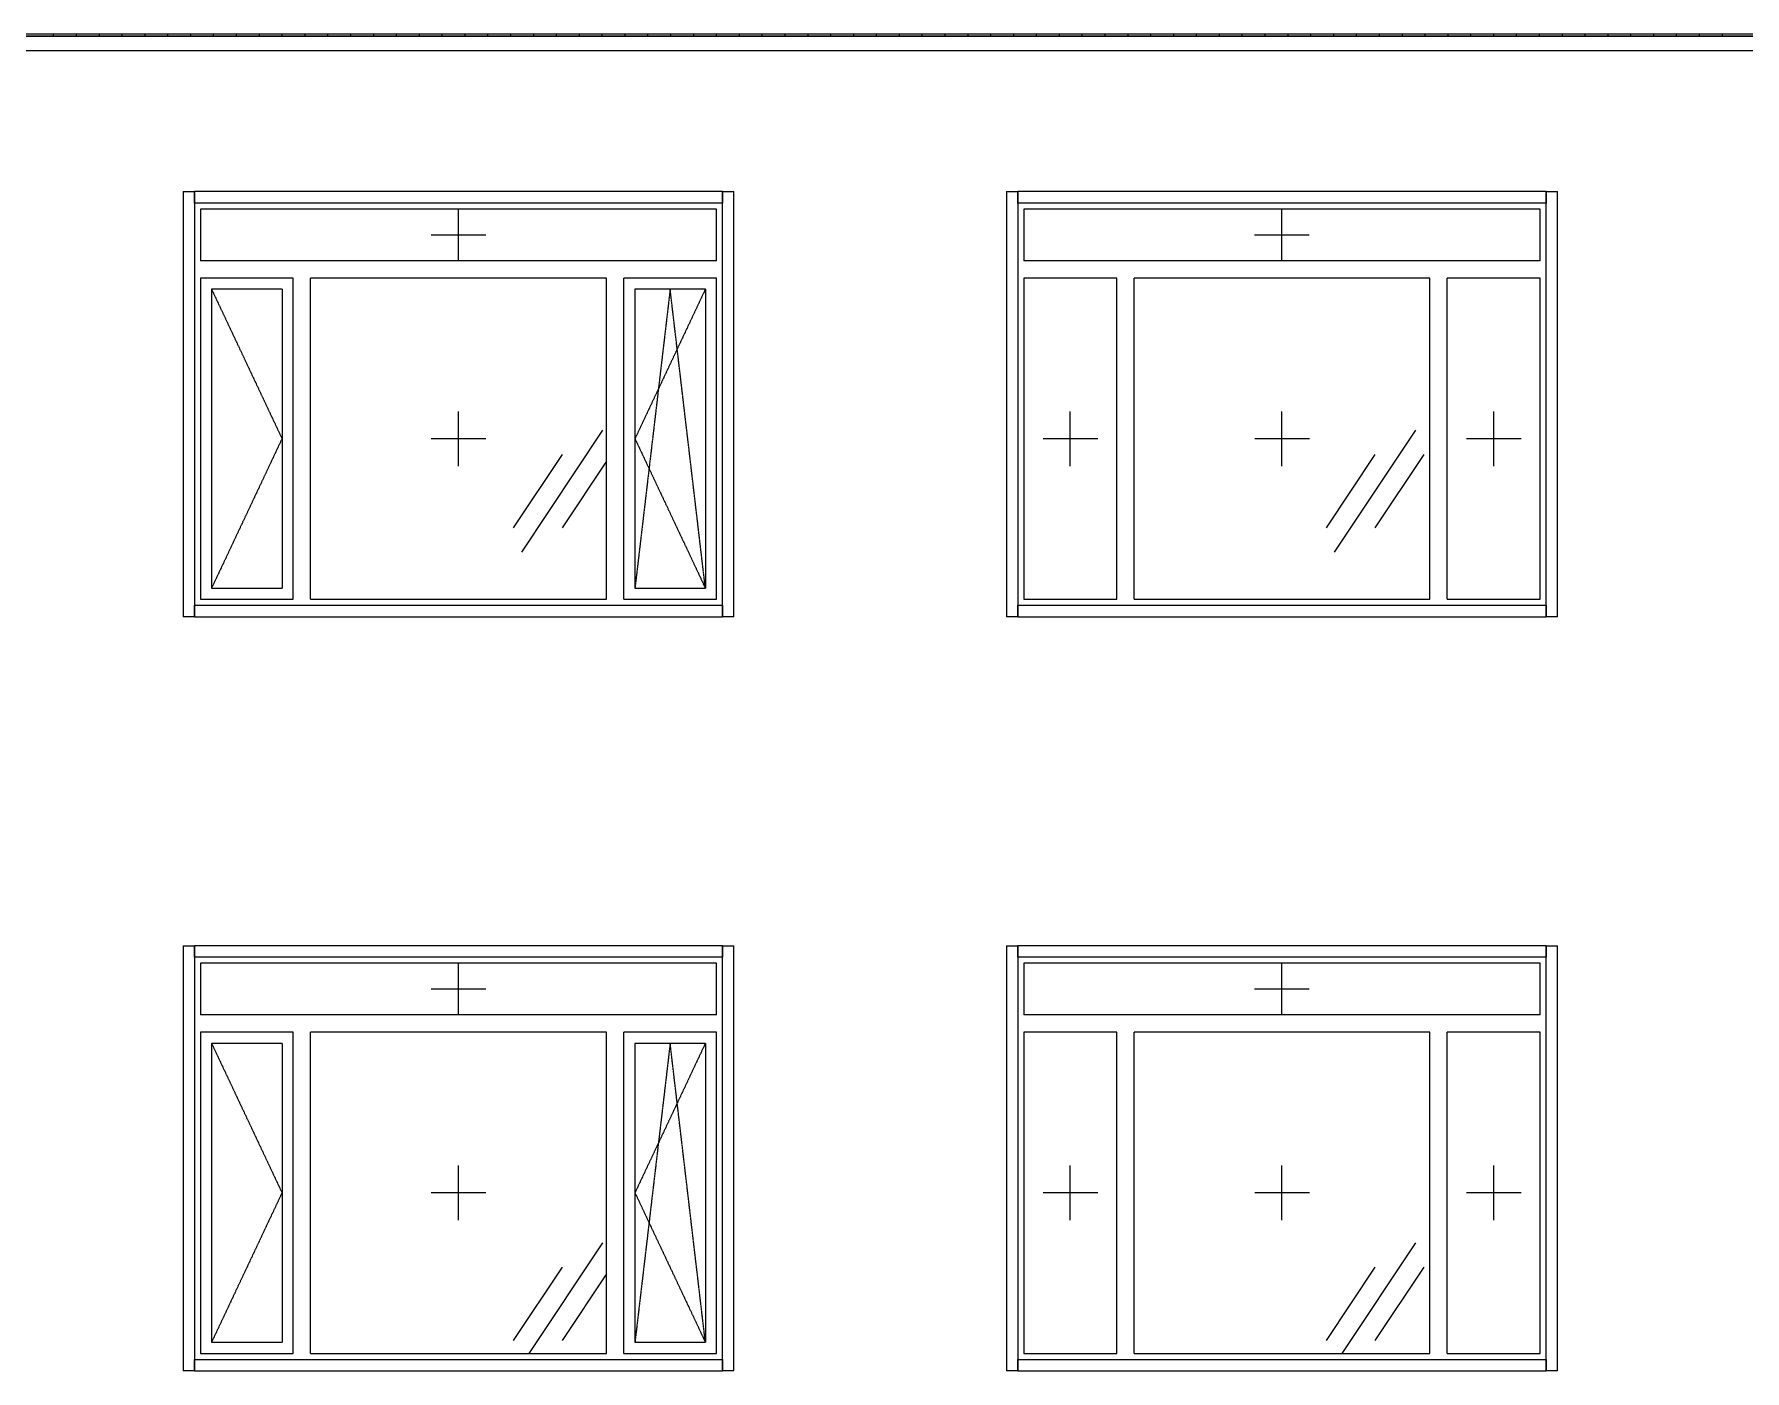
# Model space of a CAD drawing. Header units: millimetres. Extents: x -515342 to 330399, y -224905 to 507333.
# Drawn here: x 268767 to 276250, y 9578 to 15427 of the extents above; entities that cross this region are included whole.
import ezdxf

# ---------------------------------------------------------------- set-up
doc = ezdxf.new("R2010")
doc.units = ezdxf.units.MM
doc.linetypes.add('ASVP_Штриховая_ш2 п1', pattern=[3, 2, -1])
doc.layers.get('0').update_dxf_attribs({"lineweight": 0})
for name, color, linetype, lineweight in [('Витраж', 7, 'Continuous', 0), ('Обобщенные модели', 7, 'Continuous', 0), ('Окна', 7, 'Continuous', 0), ('Окна открывание', 7, 'Continuous', 0)]:
    doc.layers.add(name, color=color, linetype=linetype, lineweight=lineweight)
pattern_1 = [(236.31, (995.8, 1244.6), (-1777.9963, -3556.002), [641.067, -5769.603]), (236.31, (1031.34, 1137.9), (-1777.9963, -3556.002), [384.64, -6026.03]), (236.31, (818, 1137.9), (-1777.9963, -3556.002), [384.64, -6026.03])]

# ---------------------------------------------------------------- blocks, each defined once
blk = doc.blocks.new('Окно_ПВХ_3Створки_1Фрамуга-верх - АР_Окно_ОП_1820_h_х2370_3ст2фр-в-V88-О_АР_Эскиз_Фасад 1-12 копия 1')
at = {"layer": 'Окна открывание'}
h = blk.add_hatch(dxfattribs=at)
h.set_pattern_fill('FP_1', color=256, style=0, pattern_type=2)
h.set_pattern_definition(pattern_1)
h.paths.add_polyline_path([(47160.9, 7586), (47947, 7586), (47947, 8992), (46653, 8992), (46653, 7586), (47132.9, 7586)])
at = {"layer": 'Окна'}
for p, q in [((48429, 9294), (46171, 9294)), ((46171, 9294), (46171, 9068)), ((48429, 9068), (48429, 9294)), ((48429, 9068), (46171, 9068)), ((46577, 8992), (46171, 8992)), ((46171, 8992), (46171, 7586)), ((46577, 7586), (46577, 8992)), ((47947, 8992), (46653, 8992)), ((46653, 7586), (46653, 8992)), ((47947, 7586), (47947, 8992)), ((48429, 8992), (48023, 8992)), ((48023, 7586), (48023, 8992)), ((48429, 7586), (48429, 8992)), ((46220, 8943), (46220, 7635)), ((46528, 8943), (46220, 8943)), ((46528, 8943), (46528, 7635)), ((48072, 8943), (48072, 7635)), ((48380, 8943), (48072, 8943)), ((48380, 8943), (48380, 7635)), ((46220, 7635), (46528, 7635)), ((48072, 7635), (48380, 7635)), ((46171, 7586), (46577, 7586)), ((46653, 7586), (47947, 7586)), ((48023, 7586), (48429, 7586))]:
    blk.add_line(p, q, dxfattribs=at)
at = {"layer": 'Окна открывание', "linetype": 'ASVP_Штриховая_ш2 п1'}
for p, q in [((47300, 9068), (47300, 9294)), ((47180, 9181), (47420, 9181)), ((46220, 8943), (46528, 8289)), ((48226, 8943), (48072, 7635)), ((48380, 8943), (48072, 8289)), ((48380, 7635), (48226, 8943)), ((47300, 8169), (47300, 8409)), ((46528, 8289), (46220, 7635)), ((47420, 8289), (47180, 8289)), ((48072, 8289), (48380, 7635))]:
    blk.add_line(p, q, dxfattribs=at)
blk = doc.blocks.new('Окно_ПВХ_3Створки_1Фрамуга-верх - АР_Окно_ОП_1820_h_х2370_3ст2фр-в E30-V89-О_АР_Эскиз_Фасад 1-12 копия 1')
at = {"layer": 'Окна открывание'}
h = blk.add_hatch(dxfattribs=at)
h.set_pattern_fill('FP_1', color=256, style=0, pattern_type=2)
h.set_pattern_definition(pattern_1)
h.paths.add_polyline_path([(51019.1, 7586), (51549.5, 7586), (51549.5, 8992), (50255.5, 8992), (50255.5, 7586), (50963.2, 7586)])
at = {"layer": 'Окна'}
for p, q in [((52031.5, 9294), (49773.5, 9294)), ((49773.5, 9294), (49773.5, 9068)), ((52031.5, 9068), (52031.5, 9294)), ((52031.5, 9068), (49773.5, 9068)), ((50179.5, 8992), (49773.5, 8992)), ((49773.5, 8992), (49773.5, 7586)), ((50179.5, 7586), (50179.5, 8992)), ((51549.5, 8992), (50255.5, 8992)), ((50255.5, 7586), (50255.5, 8992)), ((51549.5, 7586), (51549.5, 8992)), ((52031.5, 8992), (51625.5, 8992)), ((51625.5, 7586), (51625.5, 8992)), ((52031.5, 7586), (52031.5, 8992)), ((49773.5, 7586), (50179.5, 7586)), ((50255.5, 7586), (51549.5, 7586)), ((51625.5, 7586), (52031.5, 7586))]:
    blk.add_line(p, q, dxfattribs=at)
at = {"layer": 'Окна открывание', "linetype": 'ASVP_Штриховая_ш2 п1'}
for p, q in [((50902.5, 9068), (50902.5, 9294)), ((50782.5, 9181), (51022.5, 9181)), ((49976.5, 8169), (49976.5, 8409)), ((50902.5, 8169), (50902.5, 8409)), ((51828.5, 8169), (51828.5, 8409)), ((50096.5, 8289), (49856.5, 8289)), ((51022.5, 8289), (50782.5, 8289)), ((51948.5, 8289), (51708.5, 8289))]:
    blk.add_line(p, q, dxfattribs=at)
blk = doc.blocks.new('Окно_ПВХ_3Створки_1Фрамуга-верх - АР_Окно_ОП_1820_h_х2370_3ст2фр-в-V93-О_АР_Эскиз_Фасад 1-12 копия 1')
at = {"layer": 'Окна открывание'}
h = blk.add_hatch(dxfattribs=at)
h.set_pattern_fill('FP_1', color=256, style=0, pattern_type=2)
h.set_pattern_definition(pattern_1)
h.paths.add_polyline_path([(47216.8, 10886), (47947, 10886), (47947, 12292), (46653, 12292), (46653, 10886), (47185, 10886)])
at = {"layer": 'Окна'}
for p, q in [((48429, 12594), (46171, 12594)), ((46171, 12594), (46171, 12368)), ((48429, 12368), (48429, 12594)), ((48429, 12368), (46171, 12368)), ((46577, 12292), (46171, 12292)), ((46171, 12292), (46171, 10886)), ((46577, 10886), (46577, 12292)), ((47947, 12292), (46653, 12292)), ((46653, 10886), (46653, 12292)), ((47947, 10886), (47947, 12292)), ((48429, 12292), (48023, 12292)), ((48023, 10886), (48023, 12292)), ((48429, 10886), (48429, 12292)), ((46220, 12243), (46220, 10935)), ((46528, 12243), (46220, 12243)), ((46528, 12243), (46528, 10935)), ((48072, 12243), (48072, 10935)), ((48380, 12243), (48072, 12243)), ((48380, 12243), (48380, 10935)), ((46220, 10935), (46528, 10935)), ((48072, 10935), (48380, 10935)), ((46171, 10886), (46577, 10886)), ((46653, 10886), (47947, 10886)), ((48023, 10886), (48429, 10886))]:
    blk.add_line(p, q, dxfattribs=at)
at = {"layer": 'Окна открывание', "linetype": 'ASVP_Штриховая_ш2 п1'}
for p, q in [((47300, 12368), (47300, 12594)), ((47180, 12481), (47420, 12481)), ((46220, 12243), (46528, 11589)), ((48226, 12243), (48072, 10935)), ((48380, 12243), (48072, 11589)), ((48380, 10935), (48226, 12243)), ((47300, 11469), (47300, 11709)), ((46528, 11589), (46220, 10935)), ((47420, 11589), (47180, 11589)), ((48072, 11589), (48380, 10935))]:
    blk.add_line(p, q, dxfattribs=at)
blk = doc.blocks.new('Окно_ПВХ_3Створки_1Фрамуга-верх - АР_Окно_ОП_1820_h_х2370_3ст2фр-в E30-V94-О_АР_Эскиз_Фасад 1-12 копия 1')
at = {"layer": 'Окна открывание'}
h = blk.add_hatch(dxfattribs=at)
h.set_pattern_fill('FP_1', color=256, style=0, pattern_type=2)
h.set_pattern_definition(pattern_1)
h.paths.add_polyline_path([(50963.2, 10886), (51549.5, 10886), (51549.5, 12292), (50255.5, 12292), (50255.5, 10886), (50940, 10886)])
at = {"layer": 'Окна'}
for p, q in [((52031.5, 12594), (49773.5, 12594)), ((49773.5, 12594), (49773.5, 12368)), ((52031.5, 12368), (52031.5, 12594)), ((52031.5, 12368), (49773.5, 12368)), ((50179.5, 12292), (49773.5, 12292)), ((49773.5, 12292), (49773.5, 10886)), ((50179.5, 10886), (50179.5, 12292)), ((51549.5, 12292), (50255.5, 12292)), ((50255.5, 10886), (50255.5, 12292)), ((51549.5, 10886), (51549.5, 12292)), ((52031.5, 12292), (51625.5, 12292)), ((51625.5, 10886), (51625.5, 12292)), ((52031.5, 10886), (52031.5, 12292)), ((49773.5, 10886), (50179.5, 10886)), ((50255.5, 10886), (51549.5, 10886)), ((51625.5, 10886), (52031.5, 10886))]:
    blk.add_line(p, q, dxfattribs=at)
at = {"layer": 'Окна открывание', "linetype": 'ASVP_Штриховая_ш2 п1'}
for p, q in [((50902.5, 12368), (50902.5, 12594)), ((50782.5, 12481), (51022.5, 12481)), ((49976.5, 11469), (49976.5, 11709)), ((50902.5, 11469), (50902.5, 11709)), ((51828.5, 11469), (51828.5, 11709)), ((50096.5, 11589), (49856.5, 11589)), ((51022.5, 11589), (50782.5, 11589)), ((51948.5, 11589), (51708.5, 11589))]:
    blk.add_line(p, q, dxfattribs=at)
blk = doc.blocks.new('Прямоугольный импост - АР_Откос_Металлический_50х330 Белый Правый-9899490-О_АР_Эскиз_Фасад 1-12 копия 1')
at = {"layer": 'Витраж'}
for p, q in [((21713.4, 2570), (21713.4, 2620)), ((24023.4, 2620), (21713.4, 2620)), ((24023.4, 2620), (24023.4, 2570)), ((24023.4, 2570), (21713.4, 2570))]:
    blk.add_line(p, q, dxfattribs=at)
blk = doc.blocks.new('Прямоугольный импост - АР_Откос_Металлический_50х330 Белый Левый-9898758-О_АР_Эскиз_Фасад 1-12 копия 1')
at = {"layer": 'Витраж'}
for p, q in [((21713.4, 760), (21713.4, 810)), ((21713.4, 810), (24023.4, 810)), ((21713.4, 760), (24023.4, 760)), ((24023.4, 810), (24023.4, 760))]:
    blk.add_line(p, q, dxfattribs=at)
blk = doc.blocks.new('Прямоугольный импост - АР_Откос_Металлический_50х330 Белый Правый-9899489-О_АР_Эскиз_Фасад 1-12 копия 1')
at = {"layer": 'Витраж'}
for p, q in [((30112.6, 2620), (30162.6, 2620)), ((30112.6, 2620), (30112.6, 760)), ((30162.6, 2620), (30162.6, 760)), ((30162.6, 760), (30112.6, 760))]:
    blk.add_line(p, q, dxfattribs=at)
blk = doc.blocks.new('Прямоугольный импост - АР_Откос_Металлический_50х330 Белый Левый-9898757-О_АР_Эскиз_Фасад 1-12 копия 1')
at = {"layer": 'Витраж'}
for p, q in [((31672.6, 2620), (31722.6, 2620)), ((31672.6, 760), (31672.6, 2620)), ((31722.6, 760), (31722.6, 2620)), ((31722.6, 760), (31672.6, 760))]:
    blk.add_line(p, q, dxfattribs=at)
blk = doc.blocks.new('Прямоугольный импост - АР_Откос_Металлический_50х330 Коричневый Правый-9899917-О_АР_Эскиз_Фасад 1-12 копия 1')
at = {"layer": 'Витраж'}
for p, q in [((74068.8, 2570), (74068.8, 2620)), ((76378.8, 2620), (74068.8, 2620)), ((76378.8, 2620), (76378.8, 2570)), ((76378.8, 2570), (74068.8, 2570))]:
    blk.add_line(p, q, dxfattribs=at)
blk = doc.blocks.new('Прямоугольный импост - АР_Откос_Металлический_50х330 Коричневый Левый-9899771-О_АР_Эскиз_Фасад 1-12 копия 1')
at = {"layer": 'Витраж'}
for p, q in [((74068.8, 760), (74068.8, 810)), ((74068.8, 810), (76378.8, 810)), ((74068.8, 760), (76378.8, 760)), ((76378.8, 810), (76378.8, 760))]:
    blk.add_line(p, q, dxfattribs=at)
blk = doc.blocks.new('Прямоугольный импост - АР_Откос_Металлический_50х330 Коричневый Правый-9899914-О_АР_Эскиз_Фасад 1-12 копия 1')
at = {"layer": 'Витраж'}
for p, q in [((38540.1, 2620), (38590.1, 2620)), ((38540.1, 2620), (38540.1, 760)), ((38590.1, 2620), (38590.1, 760)), ((38590.1, 760), (38540.1, 760))]:
    blk.add_line(p, q, dxfattribs=at)
blk = doc.blocks.new('Прямоугольный импост - АР_Откос_Металлический_50х330 Коричневый Левый-9899768-О_АР_Эскиз_Фасад 1-12 копия 1')
at = {"layer": 'Витраж'}
for p, q in [((40000.1, 2620), (40050.1, 2620)), ((40000.1, 760), (40000.1, 2620)), ((40050.1, 760), (40050.1, 2620)), ((40050.1, 760), (40000.1, 760))]:
    blk.add_line(p, q, dxfattribs=at)
blk = doc.blocks.new('ASVP_ОМ_Водосточный желоб - Желоб 125-9912621-О_АР_Эскиз_Фасад 1-12 копия 1')
at = {"layer": 'Обобщенные модели'}
for p, q in [((84526.6, 13350), (17103.4, 13350)), ((40649.6, 13287.5), (60980.4, 13287.5))]:
    blk.add_line(p, q, dxfattribs=at)
blk = doc.blocks.new('FP_315-О_АР_Эскиз_Фасад 1-12 копия 1')
at = {"layer": 'Обобщенные модели'}
for p, q in [((84744.1, 13358.6), (16885.9, 13358.6)), ((45529, 13353.2), (45529, 13359)), ((45629, 13353.2), (45629, 13359)), ((45729, 13353.2), (45729, 13359)), ((45829, 13353.2), (45829, 13359)), ((45929, 13353.2), (45929, 13359)), ((46029, 13353.2), (46029, 13359)), ((46129, 13353.2), (46129, 13359)), ((46229, 13353.2), (46229, 13359)), ((46329, 13353.2), (46329, 13359)), ((46429, 13353.2), (46429, 13359)), ((46529, 13353.2), (46529, 13359)), ((46629, 13353.2), (46629, 13359)), ((46729, 13353.2), (46729, 13359)), ((46829, 13353.2), (46829, 13359)), ((46929, 13353.2), (46929, 13359)), ((47029, 13353.2), (47029, 13359)), ((47129, 13353.2), (47129, 13359)), ((47229, 13353.2), (47229, 13359)), ((47329, 13353.2), (47329, 13359)), ((47429, 13353.2), (47429, 13359)), ((47529, 13353.2), (47529, 13359)), ((47629, 13353.2), (47629, 13359)), ((47729, 13353.2), (47729, 13359)), ((47829, 13353.2), (47829, 13359)), ((47929, 13353.2), (47929, 13359)), ((48029, 13353.2), (48029, 13359)), ((48129, 13353.2), (48129, 13359)), ((48229, 13353.2), (48229, 13359)), ((48329, 13353.2), (48329, 13359)), ((48429, 13353.2), (48429, 13359)), ((48529, 13353.2), (48529, 13359)), ((48629, 13353.2), (48629, 13359)), ((48729, 13353.2), (48729, 13359)), ((48829, 13353.2), (48829, 13359)), ((48929, 13353.2), (48929, 13359)), ((49029, 13353.2), (49029, 13359)), ((49129, 13353.2), (49129, 13359)), ((49229, 13353.2), (49229, 13359)), ((49329, 13353.2), (49329, 13359)), ((49429, 13353.2), (49429, 13359)), ((49529, 13353.2), (49529, 13359)), ((49629, 13353.2), (49629, 13359)), ((49729, 13353.2), (49729, 13359)), ((49829, 13353.2), (49829, 13359)), ((49929, 13353.2), (49929, 13359)), ((50029, 13353.2), (50029, 13359)), ((50129, 13353.2), (50129, 13359)), ((50229, 13353.2), (50229, 13359)), ((50329, 13353.2), (50329, 13359)), ((50429, 13353.2), (50429, 13359)), ((50529, 13353.2), (50529, 13359)), ((50629, 13353.2), (50629, 13359)), ((50729, 13353.2), (50729, 13359)), ((50829, 13353.2), (50829, 13359)), ((50929, 13353.2), (50929, 13359)), ((51029, 13353.2), (51029, 13359)), ((51129, 13353.2), (51129, 13359)), ((51229, 13353.2), (51229, 13359)), ((51329, 13353.2), (51329, 13359)), ((51429, 13353.2), (51429, 13359)), ((51529, 13353.2), (51529, 13359)), ((51629, 13353.2), (51629, 13359)), ((51729, 13353.2), (51729, 13359)), ((51829, 13353.2), (51829, 13359)), ((51929, 13353.2), (51929, 13359)), ((52029, 13353.2), (52029, 13359)), ((52129, 13353.2), (52129, 13359)), ((52229, 13353.2), (52229, 13359)), ((52329, 13353.2), (52329, 13359)), ((52429, 13353.2), (52429, 13359)), ((52529, 13353.2), (52529, 13359)), ((52629, 13353.2), (52629, 13359)), ((52729, 13353.2), (52729, 13359)), ((52829, 13353.2), (52829, 13359))]:
    blk.add_line(p, q, dxfattribs=at)
blk = doc.blocks.new('Влж_Решетка для желоба - Решетка 125-9912624-О_АР_Эскиз_Фасад 1-12 копия 1')
at = {"layer": 'Обобщенные модели'}
h = blk.add_hatch(dxfattribs=at)
h.set_pattern_fill('FP_14', color=256, style=0, pattern_type=2)
h.set_pattern_definition([(0, (-71.02, 0), (0, 100), []), (90, (-71.02, 0), (-100, 6e-15), [])])
h.paths.add_polyline_path([(52193.4, 13350), (84619.1, 13350.2), (84618.1, 13352), (17010.9, 13352), (17011.9, 13350), (52081.6, 13350)])
h.paths.add_polyline_path([(84742.1, 13350), (84737.1, 13351), (84729.7, 13352), (84625.3, 13350.9), (84625.3, 13350), (84742, 13350)])
h.paths.add_polyline_path([(16890, 13350), (17006.8, 13350.6), (16996.5, 13352), (16899.3, 13351.9), (16888, 13350)])
for p, q in [((17010.9, 13352), (84619.1, 13352)), ((17103.4, 13350), (84526.6, 13350))]:
    blk.add_line(p, q, dxfattribs=at)
blk.add_blockref('FP_315-О_АР_Эскиз_Фасад 1-12 копия 1', (0, 0), dxfattribs=at)
blk = doc.blocks.new('СД_Люблино_Фасады_rvt-1-О_АР_Эскиз_Фасад 1-12 копия 1')
at = {"layer": 'Витраж', "lineweight": 9}
for name, p in [('Прямоугольный импост - АР_Откос_Металлический_50х330 Белый Правый-9899489-О_АР_Эскиз_Фасад 1-12 копия 1', (15982.4, 10050)), ('Прямоугольный импост - АР_Откос_Металлический_50х330 Белый Правый-9899490-О_АР_Эскиз_Фасад 1-12 копия 1', (24431.6, 10050)), ('Прямоугольный импост - АР_Откос_Металлический_50х330 Белый Левый-9898757-О_АР_Эскиз_Фасад 1-12 копия 1', (16782.4, 10050)), ('Прямоугольный импост - АР_Откос_Металлический_50х330 Коричневый Правый-9899914-О_АР_Эскиз_Фасад 1-12 копия 1', (11157.4, 10050)), ('Прямоугольный импост - АР_Откос_Металлический_50х330 Коричневый Правый-9899917-О_АР_Эскиз_Фасад 1-12 копия 1', (-24321.3, 10050)), ('Прямоугольный импост - АР_Откос_Металлический_50х330 Коричневый Левый-9899768-О_АР_Эскиз_Фасад 1-12 копия 1', (12057.4, 10050)), ('Прямоугольный импост - АР_Откос_Металлический_50х330 Белый Левый-9898758-О_АР_Эскиз_Фасад 1-12 копия 1', (24431.6, 10050)), ('Прямоугольный импост - АР_Откос_Металлический_50х330 Коричневый Левый-9899771-О_АР_Эскиз_Фасад 1-12 копия 1', (-24321.3, 10050)), ('Прямоугольный импост - АР_Откос_Металлический_50х330 Белый Правый-9899489-О_АР_Эскиз_Фасад 1-12 копия 1', (15982.4, 6750)), ('Прямоугольный импост - АР_Откос_Металлический_50х330 Белый Правый-9899490-О_АР_Эскиз_Фасад 1-12 копия 1', (24431.6, 6750)), ('Прямоугольный импост - АР_Откос_Металлический_50х330 Белый Левый-9898757-О_АР_Эскиз_Фасад 1-12 копия 1', (16782.4, 6750)), ('Прямоугольный импост - АР_Откос_Металлический_50х330 Белый Правый-9899489-О_АР_Эскиз_Фасад 1-12 копия 1', (19584.9, 6750)), ('Прямоугольный импост - АР_Откос_Металлический_50х330 Белый Правый-9899490-О_АР_Эскиз_Фасад 1-12 копия 1', (28034.1, 6750)), ('Прямоугольный импост - АР_Откос_Металлический_50х330 Белый Левый-9898757-О_АР_Эскиз_Фасад 1-12 копия 1', (20384.9, 6750)), ('Прямоугольный импост - АР_Откос_Металлический_50х330 Белый Левый-9898758-О_АР_Эскиз_Фасад 1-12 копия 1', (24431.6, 6750)), ('Прямоугольный импост - АР_Откос_Металлический_50х330 Белый Левый-9898758-О_АР_Эскиз_Фасад 1-12 копия 1', (28034.1, 6750))]:
    blk.add_blockref(name, p, dxfattribs=at)
at = {"layer": 'Обобщенные модели', "lineweight": 9}
for name in ['Влж_Решетка для желоба - Решетка 125-9912624-О_АР_Эскиз_Фасад 1-12 копия 1', 'ASVP_ОМ_Водосточный желоб - Желоб 125-9912621-О_АР_Эскиз_Фасад 1-12 копия 1']:
    blk.add_blockref(name, (0, 0), dxfattribs=at)
at = {"layer": 'Окна', "lineweight": 9}
for name in ['Окно_ПВХ_3Створки_1Фрамуга-верх - АР_Окно_ОП_1820_h_х2370_3ст2фр-в-V93-О_АР_Эскиз_Фасад 1-12 копия 1', 'Окно_ПВХ_3Створки_1Фрамуга-верх - АР_Окно_ОП_1820_h_х2370_3ст2фр-в E30-V94-О_АР_Эскиз_Фасад 1-12 копия 1', 'Окно_ПВХ_3Створки_1Фрамуга-верх - АР_Окно_ОП_1820_h_х2370_3ст2фр-в-V88-О_АР_Эскиз_Фасад 1-12 копия 1', 'Окно_ПВХ_3Створки_1Фрамуга-верх - АР_Окно_ОП_1820_h_х2370_3ст2фр-в E30-V89-О_АР_Эскиз_Фасад 1-12 копия 1']:
    blk.add_blockref(name, (0, 0), dxfattribs=at)

msp = doc.modelspace()

# ---------------------------------------------------------------- block references
msp.add_blockref('СД_Люблино_Фасады_rvt-1-О_АР_Эскиз_Фасад 1-12 копия 1', (223323.3997, 2067.7355))

doc.saveas('drawing.dxf')
